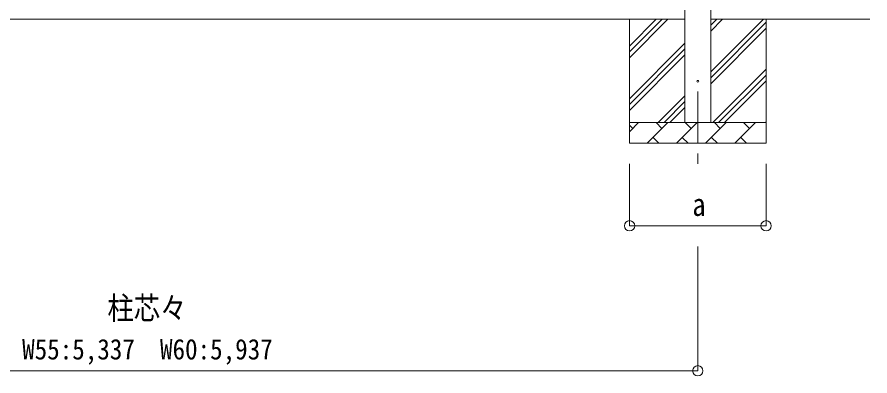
# Model space of a CAD drawing. Units: millimetres at full size, sheet at 1:50; details may follow other scales. Extents: x -14053 to 14053, y -9700 to 9700.
# Drawn here: x -4365 to -240, y 845 to 2581 of the extents above; entities that cross this region are included whole.
import ezdxf
from ezdxf.enums import TextEntityAlignment as Align

# ---------------------------------------------------------------- set-up
doc = ezdxf.new("R2010")
doc.units = ezdxf.units.MM
doc.header["$LTSCALE"] = 50
doc.header["$PDMODE"] = 32
doc.header["$PDSIZE"] = 50
doc.linetypes.add('CHAIN1', pattern=[8, 5, -1, 1, -1])
for name, color, linetype, lineweight in [('0-2_建具', 4, 'Continuous', 9), ('0-3_階段', 7, 'CHAIN1', 9), ('0-4_設備', 7, 'Continuous', 9), ('0-8_外構', 6, 'Continuous', 9)]:
    doc.layers.add(name, color=color, linetype=linetype, lineweight=lineweight)
doc.styles.add('ＭＳ ゴシック', font='')
doc.styles.get('ＭＳ ゴシック').set_extended_font_data('MS Gothic')

msp = doc.modelspace()

# ---------------------------------------------------------------- linework, layer by layer
at = {"layer": '0-2_建具'}
for p, q in [((-1134.98, 2070.21), (-1134.98, 4925.21)), ((-1009.98, 4925.21), (-1009.98, 2070.21))]:
    msp.add_line(p, q, dxfattribs=at)
at = {"layer": '0-2_建具', "color": 7}
msp.add_circle((-1072.48, 2270.21), 4.5, dxfattribs=at)
at = {"layer": '0-3_階段'}
msp.add_line((-1072.48, 2220.3), (-1072.48, 1840.67), dxfattribs=at)
at = {"layer": '0-4_設備'}
for p, q in [((-1134.98, 2570.21), (-6282.98, 2570.21)), ((-1402.48, 2570.21), (-1402.48, 1970.3)), ((-1402.1, 2441.75), (-1273.85, 2570.21)), ((-1402.08, 2413.47), (-1245.6, 2570.21)), ((-1402.05, 2385.19), (-1217.34, 2570.21)), ((-1010.09, 2541.39), (-981.31, 2570.21)), ((-1010.06, 2513.11), (-953.06, 2570.21)), ((-1009.98, 2570.21), (-239.98, 2570.21)), ((-1009.91, 2315.15), (-755.27, 2570.21)), ((-742.48, 2570.21), (-742.48, 1970.3)), ((-1009.88, 2286.87), (-742.87, 2554.33)), ((-1009.86, 2258.59), (-742.85, 2526.05)), ((-1401.9, 2187.23), (-1134.89, 2454.69)), ((-1401.87, 2158.95), (-1134.86, 2426.41)), ((-1401.85, 2130.67), (-1134.84, 2398.13)), ((-1000.06, 2070.29), (-742.69, 2328.09)), ((-971.81, 2070.29), (-742.67, 2299.81)), ((-943.55, 2070.29), (-742.65, 2271.53)), ((-1264.35, 2070.29), (-1134.68, 2200.17)), ((-1236.09, 2070.29), (-1134.66, 2171.89)), ((-1207.84, 2070.29), (-1134.64, 2143.61)), ((-1401.8, 2070.29), (-742.49, 2070.29)), ((-1401.77, 2027.4), (-1358.95, 2070.29)), ((-1317.5, 1970.3), (-1217.68, 2070.29)), ((-1246.18, 2041.74), (-1274.73, 2070.29)), ((-1176.22, 1970.3), (-1076.41, 2070.29)), ((-1104.91, 2041.74), (-1133.45, 2070.29)), ((-1034.95, 1970.3), (-935.13, 2070.29)), ((-963.63, 2041.74), (-992.18, 2070.29)), ((-893.67, 1970.3), (-793.86, 2070.29)), ((-822.36, 2041.74), (-850.9, 2070.29)), ((-745.77, 2070.29), (-742.49, 2073.57)), ((-1387.45, 2041.74), (-1401.79, 2056.08)), ((-1288.99, 1998.85), (-1260.45, 1970.3)), ((-1147.72, 1998.85), (-1119.17, 1970.3)), ((-1006.45, 1998.85), (-977.9, 1970.3)), ((-865.17, 1998.85), (-836.63, 1970.3)), ((-742.48, 1970.3), (-1402.48, 1970.3))]:
    msp.add_line(p, q, dxfattribs=at)
at = {"layer": '0-8_外構'}
msp.add_line((-1402.48, 1571.21), (-1402.48, 1871.21), dxfattribs=at)
for points in [[(-1402.48, 1571.21), (-742.48, 1571.21), (-742.48, 1871.21)], [(-6408.98, 870.33), (-1072.48, 870.33), (-1072.48, 1471.21)]]:
    msp.add_lwpolyline(points, dxfattribs=at)
for p in [(-1402.48, 1571.21), (-742.48, 1571.21), (-1072.48, 870.33)]:
    msp.add_point(p, dxfattribs=at)

# ---------------------------------------------------------------- texts
at = {"layer": '0-8_外構', "color": 7, "style": 'ＭＳ ゴシック'}
for s, height, width, p in [('a', 110, 0.85, (-1098.73, 1586.21)), ('柱芯々', 110, 0.85, (-3928.23, 1085.33)), ('W55:5,337\u3000W60:5,937', 98.97, 0.9, (-4340.73, 895.33))]:
    msp.add_text(s, height=height, dxfattribs=dict(at, width=width)).set_placement(p, align=Align.BOTTOM_LEFT)

doc.saveas('drawing.dxf')
